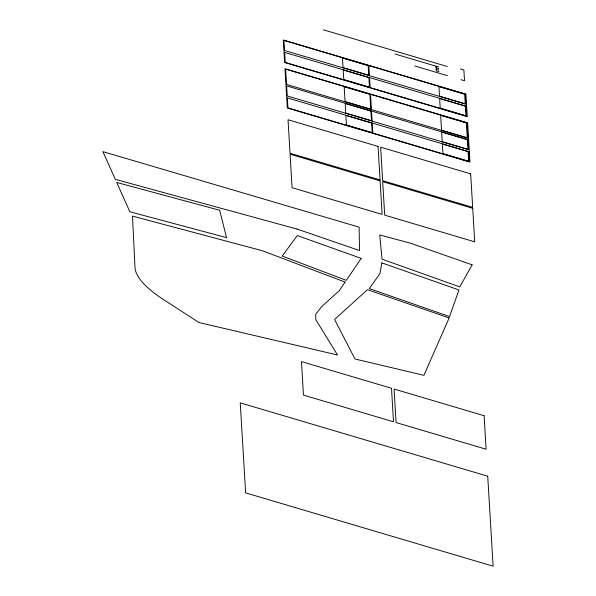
<?xml version="1.0" encoding="UTF-8"?>
<svg xmlns="http://www.w3.org/2000/svg" width="596" height="596" viewBox="0 0 596 596"><rect width="100%" height="100%" fill="white"/><g stroke="black" fill="none" stroke-linecap="round" stroke-linejoin="round"><path stroke-width="0.89" d="M460.35 68.912L463.874 69.963L464.522 80.743L460.991 79.7M323.375 29.8L447.253 66.514M395.036 54.042L438.686 66.976M436.101 67.735L438.775 68.525M436.197 69.285L438.865 70.075M438.961 71.632L436.287 70.835L436.011 66.186M414.831 66.007L447.395 75.662M368.82 65.59L369.416 75.64M369.535 77.554L370.131 87.605M370.533 94.31L371.442 109.627M371.531 111.057L372.127 121.115M372.247 123.029L372.843 133.079M381.85 262.881L379.898 273.713L369.267 288.583L449.57 316.573L458.95 289.961L381.85 262.881M449.146 317.951L423.898 375.331L354.97 358.971L334.565 319.501L367.464 289.678L449.146 317.951M472.129 264.833L459.762 286.892L382.029 259.178L379.726 234.943L410.279 243.131L472.129 264.833M345.099 282.102L339.184 290.818L321.862 306.441L315.709 314.211L315.791 319.68L337.545 354.985L198.93 322.518L163.043 299.244A93.848 31.022 19.1 0 1 134.994 267.552L132.483 216.11L262.65 250.819L345.099 282.102M361.183 258.396L346.283 280.351L282.228 256.042L297.307 235.547L361.183 258.396M226.532 237.625L129.876 211.774L116.719 182.458L219.671 210.261L226.532 237.625M297.031 229.05L115.333 179.359L102.892 151.63L359.12 227.143L359.515 250.543L297.031 229.05M465.916 94.131L283.271 39.999L284.612 62.498L467.257 116.63L465.916 94.131M465.29 94.183L283.927 40.431L284.523 50.481L465.886 104.233L465.29 94.183M368.194 65.642L342.469 58.013L343.035 67.586L368.76 75.215L368.194 65.642M464.664 94.228L438.939 86.606L439.505 96.179L465.23 103.801L464.664 94.228M466.005 106.148L284.642 52.396L285.238 62.446L466.601 116.198L466.005 106.148M368.902 77.607L343.177 69.978L343.75 79.551L369.475 87.18L368.902 77.607M465.372 106.192L439.647 98.571L440.22 108.144L465.945 115.766L465.372 106.192M467.629 122.85L284.985 68.719L287.324 107.965L469.968 162.097L467.629 122.85M467.003 122.895L285.648 69.151L286.557 84.468L467.912 138.212L467.003 122.895M369.9 94.354L344.175 86.733L345.062 101.573L370.786 109.195L369.9 94.354M466.37 122.947L440.645 115.326L441.532 130.159L467.257 137.788L466.37 122.947M468.002 139.65L286.639 85.898L287.235 95.956L468.598 149.7L468.002 139.65M370.906 111.109L345.173 103.488L345.747 113.061L371.472 120.683L370.906 111.109M467.368 139.702L441.643 132.074L442.217 141.647L467.942 149.276L467.368 139.702M468.717 151.615L287.354 97.871L287.95 107.921L469.313 161.665L468.717 151.615M371.613 123.074L345.889 115.453L346.462 125.026L372.187 132.647L371.613 123.074M468.083 151.667L442.359 144.038L442.932 153.612L468.657 161.24L468.083 151.667M378.058 146.415L288.024 119.736L290.021 153.239L380.062 179.925L378.058 146.415M470.669 173.868L380.635 147.182L382.632 180.685L472.673 207.371L470.669 173.868M380.114 180.879L290.081 154.2L292.077 187.703L382.111 214.389L380.114 180.879M472.725 208.324L382.692 181.646L384.688 215.149L474.721 241.834L472.725 208.324M391.505 388.279L301.464 361.593L303.461 395.103L393.502 421.782L391.505 388.279M484.116 415.725L394.075 389.039L396.072 422.549L486.113 449.228L484.116 415.725M487.722 476.204L240.24 402.866L245.634 492.87L493.108 566.2L487.722 476.204"/></g></svg>
